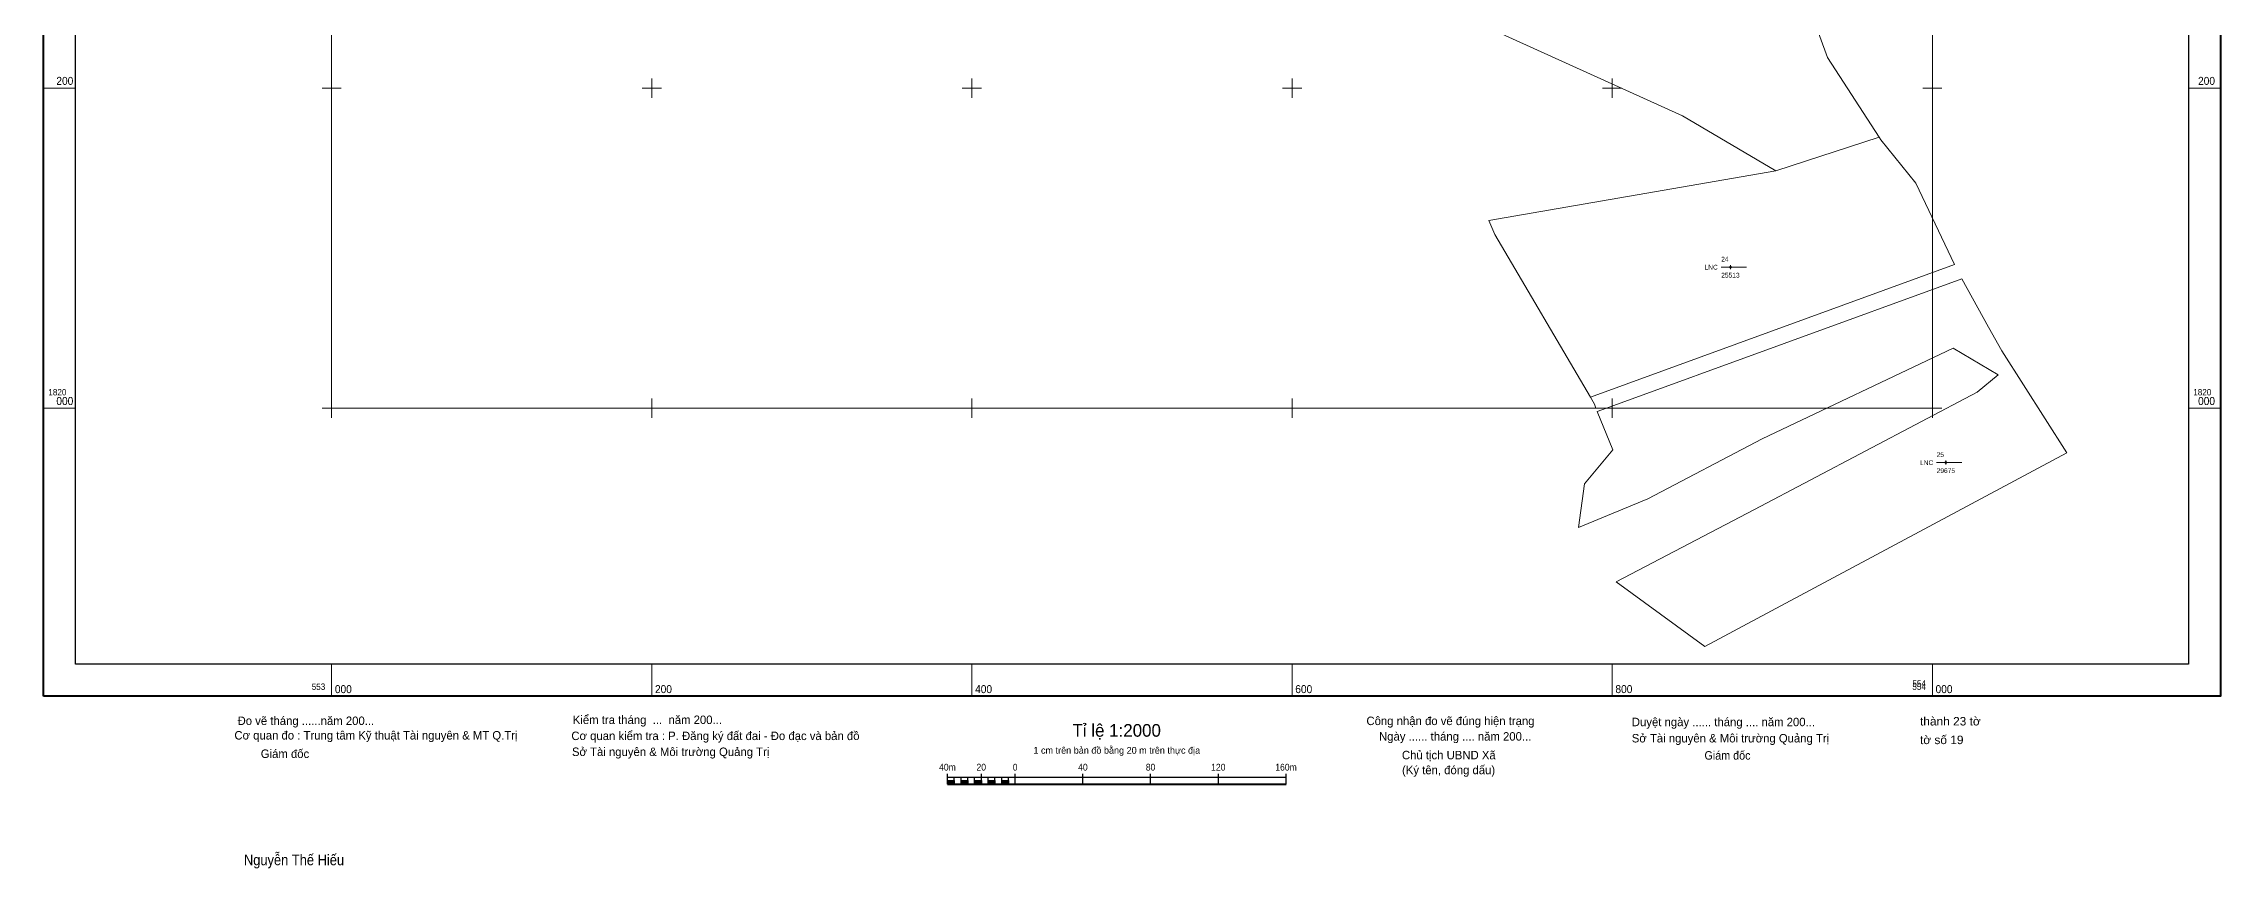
# Model space of a CAD drawing. Header units: metres. Extents: x 552820 to 554180, y 1819712 to 1821252.
# Drawn here: x 552820 to 554180, y 1819712 to 1820228 of the extents above; entities that cross this region are included whole.
import ezdxf
from ezdxf.enums import TextEntityAlignment as Align

# ---------------------------------------------------------------- set-up
doc = ezdxf.new("R2010")
doc.units = ezdxf.units.M
doc.header["$LTSCALE"] = 1.2
for name, color, linetype, lineweight in [('10', 7, 'Continuous', 13), ('22', 7, 'Continuous', 13), ('23', 7, 'Continuous', 13), ('50', 7, 'Continuous', 13), ('51', 7, 'Continuous', 13), ('63', 7, 'Continuous', 13)]:
    doc.layers.add(name, color=color, linetype=linetype, lineweight=lineweight)

msp = doc.modelspace()

# ---------------------------------------------------------------- hatches: boundary and pattern name
at = {"layer": '51'}
for points in [[(553873.98, 1820088.11, 1), (553873.68, 1820088.11, 1)], [(554008.59, 1819965.99, 1), (554008.29, 1819965.99, 1)]]:
    msp.add_hatch(color=256, dxfattribs=at).paths.add_polyline_path(points)
at = {"layer": '63'}
for points in [[(553384.69, 1819765.16), (553384.69, 1819767.3), (553388.97, 1819767.3), (553388.97, 1819765.16)], [(553393.19, 1819765.16), (553393.19, 1819767.3), (553397.39, 1819767.3), (553397.39, 1819765.16)], [(553401.61, 1819765.16), (553401.61, 1819767.3), (553405.89, 1819767.3), (553405.89, 1819765.16)], [(553410.09, 1819765.16), (553410.09, 1819767.3), (553414.33, 1819767.3), (553414.33, 1819765.16)], [(553418.59, 1819765.16), (553418.59, 1819767.3), (553422.81, 1819767.3), (553422.81, 1819765.16)]]:
    msp.add_hatch(color=256, dxfattribs=at).paths.add_polyline_path(points)

# ---------------------------------------------------------------- linework, layer by layer
at = {"layer": '10'}
for p, q in [((553786.34, 1820006.97), (554013.85, 1820089.88)), ((553796.41, 1820000), (554018.42, 1820080.9)), ((554018.42, 1820080.9), (554035.15, 1820050.66)), ((553790.62, 1819997.89), (553796.41, 1820000)), ((554084.06, 1819972.21), (553857.94, 1819851.09))]:
    msp.add_line(p, q, dxfattribs=at)
for points in [[(553578.94, 1820389.31), (553770.64, 1820295.75), (553921.07, 1820256.44), (553934.41, 1820219.01), (553966.72, 1820169.26)], [(553578.94, 1820389.31), (553607.05, 1820290.15), (553843.9, 1820182.64), (553902.13, 1820148.35), (553966.72, 1820169.26)], [(553966.72, 1820169.26), (553967.78, 1820167.63), (553989.6, 1820140.56), (554013.85, 1820089.88)], [(553786.34, 1820006.97), (553726.66, 1820108.55), (553723.02, 1820117.37), (553902.13, 1820148.35)], [(554035.15, 1820050.66), (554043.38, 1820035.78), (554084.06, 1819972.21)], [(553857.94, 1819851.09), (553802.49, 1819891.55), (553888.96, 1819936.72), (554028.05, 1820010.12), (554041.1, 1820020.87), (554013.02, 1820037.41), (553893.66, 1819980.95), (553822.23, 1819943.31), (553779, 1819925.43), (553782.76, 1819952.72), (553800.44, 1819973.92), (553790.62, 1819997.89)]]:
    msp.add_lwpolyline(points, dxfattribs=at)
at = {"layer": '22'}
for p, q in [((553788.91, 1820002.59), (553786.34, 1820006.97)), ((553789.85, 1820000), (553788.91, 1820002.59))]:
    msp.add_line(p, q, dxfattribs=at)
at = {"layer": '23'}
for p, q in [((553000, 1820000), (553000, 1821000)), ((554000, 1820000), (554000, 1821000)), ((553000, 1820000), (554000, 1820000))]:
    msp.add_line(p, q, dxfattribs=at)
at = {"layer": '50'}
for p, q in [((553868.08, 1820088.11), (553883.83, 1820088.11)), ((554002.69, 1819965.99), (554018.44, 1819965.99))]:
    msp.add_line(p, q, dxfattribs=at)
at = {"layer": '51'}
for p, q in [((553873.2, 1820088.11), (553872.58, 1820088.11)), ((553873.83, 1820089.36), (553873.83, 1820088.74)), ((553875.08, 1820088.11), (553874.45, 1820088.11)), ((553873.83, 1820087.48), (553873.83, 1820086.86)), ((554007.81, 1819965.99), (554007.19, 1819965.99)), ((554008.44, 1819967.24), (554008.44, 1819966.62)), ((554009.69, 1819965.99), (554009.06, 1819965.99)), ((554008.44, 1819965.36), (554008.44, 1819964.74))]:
    msp.add_line(p, q, dxfattribs=at)
for points in [[(553873.83, 1820088.74), (553873.2, 1820088.11), (553873.83, 1820087.48), (553874.45, 1820088.11)], [(554008.44, 1819966.62), (554007.81, 1819965.99), (554008.44, 1819965.36), (554009.06, 1819965.99)]]:
    msp.add_lwpolyline(points, close=True, dxfattribs=at)
for centre in [(553873.83, 1820088.11), (554008.44, 1819965.99)]:
    msp.add_circle(centre, 0.15, dxfattribs=at)
at = {"layer": '63'}
for p, q in [((552820, 1820200), (552840, 1820200)), ((552994, 1820200), (553006, 1820200)), ((553000, 1820194), (553000, 1820206)), ((553194, 1820200), (553206, 1820200)), ((553200, 1820194), (553200, 1820206)), ((553394, 1820200), (553406, 1820200)), ((553400, 1820194), (553400, 1820206)), ((553594, 1820200), (553606, 1820200)), ((553600, 1820194), (553600, 1820206)), ((553794, 1820200), (553806, 1820200)), ((553800, 1820194), (553800, 1820206)), ((553994, 1820200), (554006, 1820200)), ((554000, 1820194), (554000, 1820206)), ((554160, 1820200), (554180, 1820200)), ((552820, 1820000), (552840, 1820000)), ((552994, 1820000), (553006, 1820000)), ((553000, 1819994), (553000, 1820006)), ((553194, 1820000), (553206, 1820000)), ((553200, 1819994), (553200, 1820006)), ((553394, 1820000), (553406, 1820000)), ((553400, 1819994), (553400, 1820006)), ((553594, 1820000), (553606, 1820000)), ((553600, 1819994), (553600, 1820006)), ((553794, 1820000), (553806, 1820000)), ((553800, 1819994), (553800, 1820006)), ((553994, 1820000), (554006, 1820000)), ((554000, 1819994), (554000, 1820006)), ((554160, 1820000), (554180, 1820000)), ((553000, 1819820), (553000, 1819840)), ((553200, 1819820), (553200, 1819840)), ((553400, 1819820), (553400, 1819840)), ((553600, 1819820), (553600, 1819840)), ((553800, 1819820), (553800, 1819840)), ((554000, 1819820), (554000, 1819840))]:
    msp.add_line(p, q, dxfattribs=at)
at = {"layer": '63', "lineweight": 25}
for p, q in [((553384.69, 1819765.16), (553384.69, 1819771.5)), ((553384.69, 1819769.4), (553596.27, 1819769.4)), ((553384.69, 1819765.16), (553384.69, 1819769.4)), ((553388.97, 1819765.16), (553388.97, 1819769.4)), ((553393.19, 1819765.16), (553393.19, 1819769.4)), ((553397.39, 1819765.16), (553397.39, 1819769.4)), ((553401.61, 1819765.16), (553401.61, 1819769.4)), ((553405.89, 1819765.16), (553405.89, 1819771.5)), ((553405.89, 1819765.16), (553405.89, 1819769.4)), ((553410.09, 1819765.16), (553410.09, 1819769.4)), ((553414.33, 1819765.16), (553414.33, 1819769.4)), ((553418.59, 1819765.16), (553418.59, 1819769.4)), ((553422.81, 1819765.16), (553422.81, 1819769.4)), ((553426.97, 1819765.16), (553426.97, 1819771.5)), ((553469.35, 1819765.16), (553469.35, 1819771.5)), ((553511.63, 1819765.16), (553511.63, 1819771.5)), ((553553.95, 1819765.16), (553553.95, 1819771.5)), ((553596.27, 1819765.16), (553596.27, 1819771.5))]:
    msp.add_line(p, q, dxfattribs=at)
at = {"layer": '63', "lineweight": 40}
msp.add_line((553384.69, 1819765.16), (553596.27, 1819765.16), dxfattribs=at)
msp.add_lwpolyline([(552820, 1819820), (552820, 1821180), (554180, 1821180), (554180, 1819820)], close=True, dxfattribs=at)
at = {"layer": '63', "lineweight": 25}
for points in [[(552840, 1819840), (552840, 1821160), (554160, 1821160), (554160, 1819840)], [(553384.69, 1819765.16), (553384.69, 1819767.3), (553388.97, 1819767.3), (553388.97, 1819765.16)], [(553393.19, 1819765.16), (553393.19, 1819767.3), (553397.39, 1819767.3), (553397.39, 1819765.16)], [(553401.61, 1819765.16), (553401.61, 1819767.3), (553405.89, 1819767.3), (553405.89, 1819765.16)], [(553410.09, 1819765.16), (553410.09, 1819767.3), (553414.33, 1819767.3), (553414.33, 1819765.16)], [(553418.59, 1819765.16), (553418.59, 1819767.3), (553422.81, 1819767.3), (553422.81, 1819765.16)]]:
    msp.add_lwpolyline(points, close=True, dxfattribs=at)

# ---------------------------------------------------------------- texts
at = {"layer": '50'}
for p in [(553865.98, 1820086.61), (554000.59, 1819964.49)]:
    msp.add_text('LNC', height=3, dxfattribs=at).set_placement(p, align=Align.RIGHT)
for s, p in [('24', (553868.08, 1820091.61)), ('25513', (553868.08, 1820081.61)), ('25', (554002.69, 1819969.49)), ('29675', (554002.69, 1819959.49))]:
    msp.add_text(s, height=3, dxfattribs=at).set_placement(p)
at = {"layer": '63'}
for s, height, width, p in [('200', 5, 0.95, (552828, 1820202)), ('200', 5, 0.95, (554166, 1820202)), ('1820', 4, 0.95, (552823, 1820008)), ('000', 5, 0.95, (552828, 1820002)), ('1820', 4, 0.95, (554163, 1820008)), ('000', 5, 0.95, (554166, 1820002)), ('000', 5, 0.95, (553002, 1819822)), ('200', 5, 0.95, (553202, 1819822)), ('400', 5, 0.95, (553402, 1819822)), ('600', 5, 0.95, (553602, 1819822)), ('800', 5, 0.95, (553802, 1819822)), ('000', 5, 0.95, (554002, 1819822)), ('thành 23 tờ', 5.29, 1.05, (553992.3, 1819801.78)), ('tờ số 19', 5.29, 1.05, (553992.3, 1819790.14)), ('Giám đốc ', 5.29, 0.95, (553857.64, 1819780.44)), ('Nguyễn Thế Hiếu', 6.68, 0.9, (552945.19, 1819714.46))]:
    msp.add_text(s, height=height, dxfattribs=dict(at, width=width)).set_placement(p)
at = {"layer": '63', "width": 0.95}
for s, p in [('554', (553996, 1819826)), ('553', (552996, 1819824)), ('554', (553996, 1819824))]:
    msp.add_text(s, height=4, dxfattribs=at).set_placement(p, align=Align.RIGHT)
at = {"layer": '63'}
for s, height, p in [('Đo vẽ tháng ......năm 200...', 5.29, (552941.23, 1819802.08)), ('Kiểm tra tháng  ...  năm 200...', 5.29, (553150.66, 1819802.68)), ('Công nhận đo vẽ đúng hiện trạng', 5.29, (553646.47, 1819802.02)), ('Duyệt ngày ...... tháng .... năm 200...', 5.29, (553812.27, 1819801.32)), ('Cơ quan đo : Trung tâm Kỹ thuật Tài nguyên & MT Q.Trị', 5.29, (552939.25, 1819793)), ('Cơ quan kiểm tra : P. Đăng ký đất đai - Đo đạc và bản đồ', 5.29, (553149.76, 1819792.66)), ('Ngày ...... tháng .... năm 200...', 5.29, (553654.33, 1819792.32)), ('Sở Tài nguyên & Môi trường Quảng Trị', 5.29, (553812.24, 1819791.18)), ('Giám đốc', 5.29, (552955.71, 1819781.48)), ('Sở Tài nguyên & Môi trường Quảng Trị', 5.29, (553150.12, 1819782.7)), ('Chủ tịch UBND Xã', 5.29, (553668.64, 1819780.64)), ('(Ký tên, đóng dấu) ', 5.287, (553668.7, 1819771.32))]:
    msp.add_text(s, height=height, dxfattribs=at).set_placement(p)
for s, height, p in [('Tỉ lệ 1:2000', 7.902, (553490.45, 1819794.76)), ('1 cm trên bản đồ bằng 20 m trên thực địa', 4.232, (553490.5, 1819784.14))]:
    msp.add_text(s, height=height, dxfattribs=at).set_placement(p, align=Align.CENTER)
for s, height, width, p in [('40m', 4.232, 0.95, (553384.69, 1819773.6)), ('20', 4.232, 0.95, (553405.83, 1819773.6)), ('0', 4.23, 0.9, (553427.01, 1819773.6)), ('40', 4.232, 0.95, (553469.33, 1819773.6)), ('80', 4.232, 0.95, (553511.61, 1819773.6)), ('120', 4.232, 0.95, (553553.9, 1819773.6)), ('160m', 4.232, 0.95, (553596.22, 1819773.6))]:
    msp.add_text(s, height=height, dxfattribs=dict(at, width=width)).set_placement(p, align=Align.CENTER)

doc.saveas('drawing.dxf')
